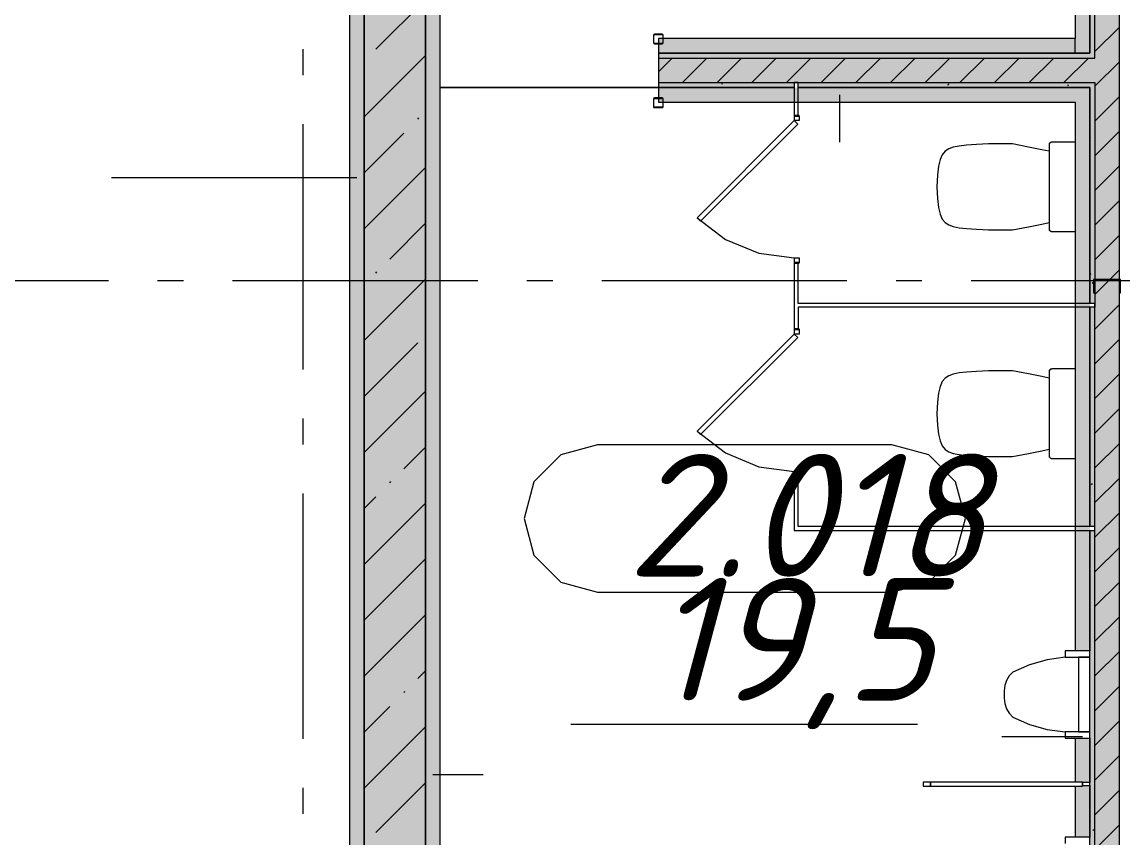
# Model space of a CAD drawing. Header units: millimetres. Extents: x -537608 to 253996, y -217170 to 186033.
# Drawn here: x -304056 to -299567, y 2278 to 5605 of the extents above; entities that cross this region are included whole.
import ezdxf

# ---------------------------------------------------------------- set-up
doc = ezdxf.new("R2010")
doc.units = ezdxf.units.MM
doc.layers.add('PDF _Геометрия', color=7, linetype='Continuous')
doc.layers.add('PDF _Текст', color=7, linetype='Continuous')
doc.layers.add('PDF _Сплошная заливка', color=7, linetype='Continuous', true_color=0xffffff)
doc.styles.add('PDF ISOCPEUR Italic', font='isocpeui.ttf')

msp = doc.modelspace()

# ---------------------------------------------------------------- hatches: boundary and pattern name
at = {"layer": 'PDF _Сплошная заливка', "transparency": 33554559}
h = msp.add_hatch(color=256, dxfattribs=at)
h.paths.add_polyline_path([(-299701.3582, 1049.3435), (-299681.3572, 1049.3435), (-299681.3572, 3531.9906), (-299701.3582, 3531.9906), (-299701.3582, 1675.991)], flags=0)
h.paths.add_polyline_path([(-299701.3582, 3547.9914), (-299681.3572, 3547.9914), (-299681.3572, 4441.9906), (-299701.3582, 4441.9906), (-299701.3582, 3814.0642)], flags=0)
h.paths.add_polyline_path([(-299701.3582, 4457.9913), (-299681.3572, 4457.9913), (-299681.3572, 5357.9909), (-299701.3582, 5357.9909), (-299701.3582, 4526.0484)], flags=0)
h.paths.add_polyline_path([(-299701.3582, 5457.9913), (-299681.3572, 5457.9913), (-299681.3572, 8549.3454), (-299701.3582, 8549.3454), (-299701.3582, 5477.9901)], flags=0)
for points in [[(-299632.8727, 1049.3435), (-299581.3569, 1049.3435), (-299581.3569, 8549.3454), (-299681.3572, 8549.3454), (-299681.3572, 1049.3435)], [(-300907.3572, 5357.9909), (-299681.3572, 5357.9909), (-299681.3572, 5457.9913), (-301461.3597, 5457.9913), (-301461.3597, 5357.9909), (-301308.8272, 5357.9909)]]:
    msp.add_hatch(color=256, dxfattribs=at).paths.add_polyline_path(points)
at = {"layer": 'PDF _Сплошная заливка', "true_color": 0xd7ff5b, "transparency": 33554559}
h = msp.add_hatch(color=61, dxfattribs=at)
h.paths.add_polyline_path([(-299701.3582, 5477.9901), (-299701.3582, 6059.3438), (-299761.3567, 6059.3438), (-299761.3567, 5477.9901)], flags=0)
h.paths.add_polyline_path([(-299717.2126, 7709.3444), (-299701.3582, 7709.3444), (-299701.3582, 8489.3447), (-299761.3567, 8489.3447), (-299761.3567, 7709.3444)], flags=0)
at = {"layer": 'PDF _Сплошная заливка', "true_color": 0x2254ff, "transparency": 33554559}
for points in [[(-302411.3595, 1359.3452), (-302351.3566, 1359.3452), (-302351.3566, 7389.3443), (-302411.3595, 7389.3443), (-302411.3595, 1678.1138)], [(-299761.3567, 5477.9901), (-299761.3567, 5537.9908), (-301461.3597, 5537.9908), (-301461.3597, 5477.9901), (-300470.8499, 5477.9901)], [(-299761.3567, 5277.9914), (-299701.3582, 5277.9914), (-299701.3582, 5337.9921), (-301461.3597, 5337.9921), (-301461.3597, 5277.9914), (-300470.8499, 5277.9914)]]:
    msp.add_hatch(color=160, dxfattribs=at).paths.add_polyline_path(points)
at = {"layer": 'PDF _Сплошная заливка', "transparency": 33554559}
h = msp.add_hatch(color=256, dxfattribs=at)
h.paths.add_polyline_path([(-300907.3572, 5337.9921), (-300907.3572, 5357.9909), (-301461.3597, 5357.9909), (-301461.3597, 5337.9921), (-301308.8272, 5337.9921)], flags=0)
h.paths.add_polyline_path([(-300891.3564, 5337.9921), (-299701.3582, 5337.9921), (-299701.3582, 5357.9909), (-300891.3564, 5357.9909)], flags=0)
at = {"layer": 'PDF _Сплошная заливка', "true_color": 0x2254ff, "transparency": 33554559}
h = msp.add_hatch(color=160, dxfattribs=at)
h.paths.add_polyline_path([(-299761.3567, 1049.3435), (-299701.3582, 1049.3435), (-299701.3582, 1675.991), (-299761.3567, 1673.9909), (-299761.3567, 1109.3442)], flags=0)
h.paths.add_polyline_path([(-299701.3582, 1687.9916), (-299701.3582, 1925.1912), (-299761.3567, 1925.1912), (-299761.3567, 1689.9917), (-299731.3574, 1687.9916)], flags=0)
h.paths.add_polyline_path([(-299761.3567, 2281.3049), (-299701.3582, 2281.3049), (-299701.3582, 2491.9908), (-299761.3567, 2489.9908), (-299761.3567, 2390.098)], flags=0)
h.paths.add_polyline_path([(-299731.3574, 2503.9914), (-299701.3582, 2503.9914), (-299701.3582, 2685.1905), (-299761.3567, 2685.1905), (-299761.3567, 2505.9915), (-299731.3574, 2505.9915)], flags=0)
h.paths.add_polyline_path([(-299761.3567, 3041.3064), (-299701.3582, 3041.3064), (-299701.3582, 5277.9914), (-299761.3567, 5277.9914), (-299761.3567, 3102.0822)], flags=0)

# ---------------------------------------------------------------- linework, layer by layer
at = {"layer": 'PDF _Геометрия', "lineweight": 9}
for p, q in [((-299681.3572, 5457.9913), (-299681.3572, 8549.3454)), ((-299581.3569, 1049.3435), (-299581.3569, 8549.3454)), ((-302721.3591, 8119.3444), (-302721.3591, 1109.3442)), ((-302661.3562, 8119.3444), (-302661.3562, 1299.3446)), ((-302661.3562, 1299.3446), (-302661.3562, 8119.3444)), ((-302411.3595, 7389.3443), (-302411.3595, 1359.3452)), ((-302411.3595, 1359.3452), (-302411.3595, 7389.3443)), ((-302351.3566, 1359.3452), (-302351.3566, 7329.3458)), ((-299761.3567, 6059.3438), (-299761.3567, 5537.9908)), ((-299701.3582, 5477.9901), (-299701.3582, 6059.3438)), ((-299701.3582, 6059.3438), (-299701.3582, 5477.9901)), ((-302614.0213, 5494.1609), (-302411.3595, 5696.825)), ((-299681.3572, 5484.3413), (-299581.3569, 5584.3418)), ((-301480.1851, 5554.7063), (-301481.3564, 5551.8773)), ((-301481.3564, 5551.8773), (-301481.3564, 5519.878)), ((-301477.3562, 5555.8775), (-301480.1851, 5554.7063)), ((-301479.3584, 5551.8773), (-301478.7728, 5553.2918)), ((-301479.3584, 5519.878), (-301479.3584, 5551.8773)), ((-301478.7728, 5553.2918), (-301477.3562, 5553.8774)), ((-301445.359, 5555.8775), (-301477.3562, 5555.8775)), ((-301477.3562, 5553.8774), (-301445.359, 5553.8774)), ((-299761.3567, 5537.9908), (-301461.3597, 5537.9908)), ((-301461.3597, 5537.9908), (-301461.3597, 5477.9901)), ((-301442.53, 5554.7063), (-301445.359, 5555.8775)), ((-301445.359, 5553.8774), (-301443.9423, 5553.2918)), ((-301443.9423, 5553.2918), (-301443.3567, 5551.8773)), ((-301443.3567, 5551.8773), (-301443.3567, 5519.878)), ((-301441.3588, 5551.8773), (-301442.53, 5554.7063)), ((-301441.3588, 5519.878), (-301441.3588, 5551.8773)), ((-299761.3567, 5477.9901), (-299761.3567, 5537.9908)), ((-301481.3564, 5519.878), (-301480.1851, 5517.049)), ((-301480.1851, 5517.049), (-301477.3562, 5515.8778)), ((-301478.7728, 5518.4635), (-301479.3584, 5519.878)), ((-301477.3562, 5517.8779), (-301478.7728, 5518.4635)), ((-301445.359, 5517.8779), (-301477.3562, 5517.8779)), ((-301477.3562, 5515.8778), (-301445.359, 5515.8778)), ((-299761.3567, 5477.9901), (-301461.3597, 5477.9901)), ((-301461.3597, 5477.9901), (-301461.3597, 5457.9913)), ((-301461.3597, 5477.9901), (-299761.3567, 5477.9901)), ((-301443.9423, 5518.4635), (-301445.359, 5517.8779)), ((-301445.359, 5515.8778), (-301442.53, 5517.049)), ((-301443.3567, 5519.878), (-301443.9423, 5518.4635)), ((-301442.53, 5517.049), (-301441.3588, 5519.878)), ((-299761.3567, 5477.9901), (-299701.3582, 5477.9901)), ((-299701.3582, 5477.9901), (-299761.3567, 5477.9901)), ((-302661.3562, 5218.727), (-302411.3595, 5468.7259)), ((-301461.3597, 5401.3988), (-301404.7628, 5457.9913)), ((-301461.3597, 5457.9913), (-299701.3582, 5457.9913)), ((-301461.3597, 5457.9913), (-301461.3597, 5357.9909)), ((-301363.3443, 5357.9909), (-301263.3439, 5457.9913)), ((-301221.921, 5357.9909), (-301121.9206, 5457.9913)), ((-301080.5021, 5357.9909), (-300980.5016, 5457.9913)), ((-300939.0788, 5357.9909), (-300839.0784, 5457.9913)), ((-300797.6555, 5357.9909), (-300697.6594, 5457.9913)), ((-300656.2366, 5357.9909), (-300556.2361, 5457.9913)), ((-300514.8133, 5357.9909), (-300414.8129, 5457.9913)), ((-300373.3943, 5357.9909), (-300273.3939, 5457.9913)), ((-300231.9711, 5357.9909), (-300131.9706, 5457.9913)), ((-300090.5521, 5357.9909), (-299990.5517, 5457.9913)), ((-299949.1288, 5357.9909), (-299849.1284, 5457.9913)), ((-299807.7099, 5357.9909), (-299707.7094, 5457.9913)), ((-299701.3582, 5457.9913), (-299681.3572, 5457.9913)), ((-299681.3572, 5342.9202), (-299581.3569, 5442.9207)), ((-301461.3597, 5357.9909), (-300907.3572, 5357.9909)), ((-301461.3597, 5357.9909), (-301461.3597, 5337.9921)), ((-300907.3572, 5357.9909), (-300891.3564, 5357.9909)), ((-300891.3564, 5357.9909), (-300907.3572, 5357.9909)), ((-300907.3572, 5357.9909), (-300907.3572, 5337.9921)), ((-300891.3564, 5357.9909), (-299701.3582, 5357.9909)), ((-300891.3564, 5337.9921), (-300891.3564, 5357.9909)), ((-299701.3582, 5357.9909), (-299681.3572, 5357.9909)), ((-299681.3572, 5357.9909), (-299681.3572, 4457.9913)), ((-300907.3572, 5337.9921), (-301461.3597, 5337.9921)), ((-301461.3597, 5337.9921), (-301461.3597, 5277.9914)), ((-301461.3597, 5337.9921), (-300907.3572, 5337.9921)), ((-300907.3572, 5337.9921), (-300907.3572, 5222.992)), ((-300891.3564, 5222.992), (-300891.3564, 5337.9921)), ((-300891.3564, 5337.9921), (-299701.3582, 5337.9921)), ((-299701.3582, 5337.9921), (-300891.3564, 5337.9921)), ((-300722.216, 5307.9907), (-300722.216, 5114.6812)), ((-299701.3582, 5337.9921), (-299701.3582, 5277.9914)), ((-299701.3582, 5277.9914), (-299701.3582, 5337.9921)), ((-299681.3572, 5201.4991), (-299581.3569, 5301.4995)), ((-301480.1851, 5294.7048), (-301481.3564, 5291.8779)), ((-301481.3564, 5291.8779), (-301481.3564, 5259.8764)), ((-301481.3564, 5259.8764), (-301480.1851, 5257.0475)), ((-301477.3562, 5295.876), (-301480.1851, 5294.7048)), ((-301480.1851, 5257.0475), (-301477.3562, 5255.8763)), ((-301479.3584, 5291.8779), (-301478.7728, 5293.2903)), ((-301479.3584, 5259.8764), (-301479.3584, 5291.8779)), ((-301478.7728, 5258.4619), (-301479.3584, 5259.8764)), ((-301478.7728, 5293.2903), (-301477.3562, 5293.8759)), ((-301477.3562, 5257.8763), (-301478.7728, 5258.4619)), ((-301445.359, 5295.876), (-301477.3562, 5295.876)), ((-301477.3562, 5293.8759), (-301445.359, 5293.8759)), ((-301445.359, 5257.8763), (-301477.3562, 5257.8763)), ((-301477.3562, 5255.8763), (-301445.359, 5255.8763)), ((-301461.3597, 5277.9914), (-299761.3567, 5277.9914)), ((-301442.53, 5294.7048), (-301445.359, 5295.876)), ((-301445.359, 5293.8759), (-301443.9423, 5293.2903)), ((-301443.9423, 5258.4619), (-301445.359, 5257.8763)), ((-301445.359, 5255.8763), (-301442.53, 5257.0475)), ((-301443.9423, 5293.2903), (-301443.3567, 5291.8779)), ((-301443.3567, 5259.8764), (-301443.9423, 5258.4619)), ((-301443.3567, 5291.8779), (-301443.3567, 5259.8764)), ((-301441.3588, 5291.8779), (-301442.53, 5294.7048)), ((-301442.53, 5257.0475), (-301441.3588, 5259.8764)), ((-301441.3588, 5259.8764), (-301441.3588, 5291.8779)), ((-299761.3567, 5277.9914), (-299761.3567, 3041.3064)), ((-299701.3582, 5277.9914), (-299701.3582, 4457.9913)), ((-299701.3582, 4457.9913), (-299701.3582, 5277.9914)), ((-302442.9476, 5209.0366), (-302438.2068, 5213.7795)), ((-300907.3572, 5222.992), (-300907.3572, 5202.9911)), ((-300887.3562, 5222.992), (-300887.3562, 5202.9911)), ((-300907.3572, 5202.9911), (-301303.3371, 4807.0111)), ((-300893.2166, 5188.8483), (-301289.1966, 4792.8684)), ((-300907.3572, 5202.9911), (-300893.2166, 5188.8483)), ((-300887.3562, 5202.9911), (-300907.3572, 5202.9911)), ((-302661.3562, 4990.628), (-302499.975, 5152.0135)), ((-299681.3572, 5060.078), (-299581.3569, 5160.0784)), ((-302661.3562, 4762.5289), (-302411.3595, 5012.53)), ((-299681.3572, 4918.6569), (-299581.3569, 5018.6551)), ((-302691.3598, 4969.9058), (-303691.3597, 4969.9058)), ((-299681.3572, 4777.2358), (-299581.3569, 4877.234)), ((-301289.1966, 4792.8684), (-301303.3371, 4807.0111)), ((-301303.3371, 4807.0111), (-301187.3575, 4718.0166)), ((-302556.9982, 4638.79), (-302411.3595, 4784.4309)), ((-301187.3575, 4718.0166), (-301052.294, 4662.0721)), ((-299681.3572, 4635.8125), (-299581.3569, 4735.8129)), ((-301052.294, 4662.0721), (-300907.3572, 4642.9904)), ((-300907.3572, 4642.9904), (-300887.3562, 4642.9904)), ((-300907.3572, 4642.9904), (-300907.3572, 4622.9916)), ((-300887.3562, 4642.9904), (-300887.3562, 4622.9916)), ((-302614.0213, 4581.7668), (-302609.2806, 4586.5077)), ((-300907.3572, 4622.9916), (-300907.3572, 4352.9918)), ((-300891.3564, 4457.9913), (-300891.3564, 4622.9916)), ((-299681.3572, 4494.3914), (-299581.3569, 4594.3918)), ((-302661.3562, 4306.3329), (-302411.3595, 4556.3318)), ((-299701.3582, 4457.9913), (-300891.3564, 4457.9913)), ((-299681.3572, 4457.9913), (-299701.3582, 4457.9913)), ((-299681.3572, 4441.9906), (-299681.3572, 4457.9913)), ((-299681.3572, 4457.9913), (-299681.3572, 4441.9906)), ((-299681.3572, 4352.9703), (-299581.3569, 4452.9707)), ((-299701.3582, 4441.9906), (-300891.3564, 4441.9906)), ((-300891.3564, 4441.9906), (-300891.3564, 4352.9918)), ((-299701.3582, 3547.9914), (-299701.3582, 4441.9906)), ((-299681.3572, 4441.9906), (-299701.3582, 4441.9906)), ((-299701.3582, 4441.9906), (-299701.3582, 3547.9914)), ((-299681.3572, 3547.9914), (-299681.3572, 4441.9906)), ((-300907.3572, 4332.9908), (-301303.3371, 3937.0108)), ((-300893.2166, 4318.8502), (-301289.1966, 3922.8702)), ((-300907.3572, 4352.9918), (-300907.3572, 4332.9908)), ((-300887.3562, 4332.9908), (-300907.3572, 4332.9908)), ((-300907.3572, 4332.9908), (-300893.2166, 4318.8502)), ((-300887.3562, 4352.9918), (-300887.3562, 4332.9908)), ((-299681.3572, 4211.5491), (-299581.3569, 4311.5495)), ((-302661.3562, 4078.2339), (-302442.9476, 4296.6425)), ((-299681.3572, 4070.128), (-299581.3569, 4170.1284)), ((-302661.3562, 3850.1348), (-302411.3595, 4100.1359)), ((-299681.3572, 3928.7069), (-299581.3569, 4028.7073)), ((-301303.3371, 3937.0108), (-301187.3575, 3848.0163)), ((-301289.1966, 3922.8702), (-301303.3371, 3937.0108)), ((-302499.975, 3783.4212), (-302411.3595, 3872.0368)), ((-299681.3572, 3787.2858), (-299581.3569, 3887.2862)), ((-301187.3575, 3848.0163), (-301052.294, 3792.0718)), ((-301052.294, 3792.0718), (-300907.3572, 3772.9901)), ((-300907.3572, 3772.9901), (-300907.3572, 3752.9913)), ((-300907.3572, 3772.9901), (-300887.3562, 3772.9901)), ((-300887.3562, 3772.9901), (-300887.3562, 3752.9913)), ((-302556.9982, 3726.398), (-302552.2574, 3731.1389)), ((-300907.3572, 3752.9913), (-300907.3572, 3531.9906)), ((-300891.3564, 3547.9914), (-300891.3564, 3752.9913)), ((-299681.3572, 3645.8647), (-299581.3569, 3745.865)), ((-302661.3562, 3622.0379), (-302614.0213, 3669.3727)), ((-302661.3562, 3393.9388), (-302411.3595, 3643.9378)), ((-299681.3572, 3504.4435), (-299581.3569, 3604.4418)), ((-299701.3582, 3547.9914), (-300891.3564, 3547.9914)), ((-299681.3572, 3547.9914), (-299701.3582, 3547.9914)), ((-299681.3572, 3531.9906), (-299681.3572, 3547.9914)), ((-299681.3572, 3531.9906), (-299681.3572, 3547.9914)), ((-300907.3572, 3531.9906), (-300891.3564, 3531.9906)), ((-300891.3564, 3531.9906), (-299701.3582, 3531.9906)), ((-299701.3582, 3531.9906), (-299701.3582, 3041.3064)), ((-299701.3582, 3041.3064), (-299701.3582, 3531.9906)), ((-299701.3582, 3531.9906), (-299681.3572, 3531.9906)), ((-299681.3572, 1049.3435), (-299681.3572, 3531.9906)), ((-299681.3572, 3363.0203), (-299581.3569, 3463.0206)), ((-302661.3562, 3165.8398), (-302411.3595, 3415.8408)), ((-299681.3572, 3221.5991), (-299581.3569, 3321.5995)), ((-302661.3562, 2937.7407), (-302411.3595, 3187.7417)), ((-299681.3572, 3080.178), (-299581.3569, 3180.1784)), ((-299681.3572, 2938.7569), (-299581.3569, 3038.7573)), ((-302442.9476, 2928.0524), (-302411.3595, 2959.6427)), ((-302499.975, 2871.0271), (-302495.2299, 2875.77)), ((-299681.3572, 2797.3358), (-299581.3569, 2897.3362)), ((-302661.3562, 2709.6438), (-302556.9982, 2814.0018)), ((-299681.3572, 2655.9146), (-299581.3569, 2755.9151)), ((-302661.3562, 2481.5447), (-302411.3595, 2731.5437)), ((-299731.3574, 2690.5084), (-300060.4451, 2690.5084)), ((-299761.3567, 2685.1905), (-299761.3567, 2505.9915)), ((-299701.3582, 2685.1905), (-299701.3582, 2503.9914)), ((-299701.3582, 2503.9914), (-299701.3582, 2685.1905)), ((-299681.3572, 2514.4935), (-299581.3569, 2614.494)), ((-302381.3559, 2537.7692), (-302175.9296, 2537.7692)), ((-302614.0213, 2300.7805), (-302411.3595, 2503.4467)), ((-299761.3567, 2489.9908), (-299761.3567, 2281.3049)), ((-299701.3582, 2491.9908), (-299701.3582, 2281.3049)), ((-299701.3582, 2281.3049), (-299701.3582, 2491.9908)), ((-299681.3572, 2373.0724), (-299581.3569, 2473.0707)), ((-299681.3572, 2231.6491), (-299581.3569, 2331.6496))]:
    msp.add_line(p, q, dxfattribs=at)
at = {"layer": 'PDF _Геометрия', "color": 253, "lineweight": 9, "true_color": 0xaaaaaa}
for p, q in [((-302911.3573, 5494.0124), (-302911.3573, 5388.1796)), ((-302411.3595, 5494.0124), (-302411.3595, 5388.1796)), ((-302911.3573, 5188.1788), (-302911.3573, 4188.1788)), ((-302411.3595, 5188.1788), (-302411.3595, 4188.1788)), ((-300292.0083, 5078.2231), (-300303.5094, 5064.0846)), ((-300277.5491, 5088.1245), (-300292.0083, 5078.2231)), ((-300259.1328, 5094.9602), (-300277.5491, 5088.1245)), ((-300235.2134, 5099.5524), (-300259.1328, 5094.9602)), ((-300204.2238, 5102.7151), (-300235.2134, 5099.5524)), ((-300164.6051, 5105.2577), (-300204.2238, 5102.7151)), ((-300114.79, 5107.992), (-300164.6051, 5105.2577)), ((-300016.9813, 5107.992), (-300114.79, 5107.992)), ((-299952.5348, 5095.4876), (-300016.9813, 5107.992)), ((-299897.7292, 5084.6173), (-299952.5348, 5095.4876)), ((-299867.1615, 5078.081), (-299897.7292, 5084.6173)), ((-299866.8213, 5108.0781), (-299867.1615, 5105.4902)), ((-299867.1615, 5105.4902), (-299867.1615, 4760.4901)), ((-299865.8224, 5110.4915), (-299866.8213, 5108.0781)), ((-299866.8213, 5108.0781), (-299865.8224, 5110.4915)), ((-299864.2335, 5112.5627), (-299865.8224, 5110.4915)), ((-299865.8224, 5110.4915), (-299864.2335, 5112.5627)), ((-299862.1623, 5114.1515), (-299864.2335, 5112.5627)), ((-299864.2335, 5112.5627), (-299862.1623, 5114.1515)), ((-299859.7511, 5115.1506), (-299862.1623, 5114.1515)), ((-299862.1623, 5114.1515), (-299859.7511, 5115.1506)), ((-299857.1632, 5115.4907), (-299859.7511, 5115.1506)), ((-299761.3567, 5115.4907), (-299857.1632, 5115.4907)), ((-300312.371, 5044.116), (-300318.8686, 5016.6917)), ((-300303.5094, 5064.0846), (-300312.371, 5044.116)), ((-300318.8686, 5016.6917), (-300323.2821, 4980.1905)), ((-300323.2821, 4980.1905), (-300325.8959, 4932.9912)), ((-300325.8959, 4932.9912), (-300323.2821, 4885.7898)), ((-300323.2821, 4885.7898), (-300318.8686, 4849.2908)), ((-300318.8686, 4849.2908), (-300312.371, 4821.8665)), ((-300312.371, 4821.8665), (-300303.5094, 4801.8957)), ((-300303.5094, 4801.8957), (-300292.0083, 4787.7594)), ((-300292.0083, 4787.7594), (-300277.5491, 4777.8579)), ((-300277.5491, 4777.8579), (-300259.1328, 4771.0223)), ((-300259.1328, 4771.0223), (-300235.2134, 4766.4279)), ((-300235.2134, 4766.4279), (-300204.2238, 4763.2674)), ((-300204.2238, 4763.2674), (-300164.6051, 4760.7247)), ((-300164.6051, 4760.7247), (-300114.79, 4757.9905)), ((-300016.9813, 4757.9905), (-299952.5348, 4770.4948)), ((-299952.5348, 4770.4948), (-299897.7292, 4781.363)), ((-299897.7292, 4781.363), (-299867.1615, 4787.9015)), ((-299867.1615, 4760.4901), (-299866.8213, 4757.9022)), ((-300114.79, 4757.9905), (-300016.9813, 4757.9905)), ((-299866.8213, 4757.9022), (-299865.8224, 4755.4909)), ((-299865.8224, 4755.4909), (-299866.8213, 4757.9022)), ((-299865.8224, 4755.4909), (-299864.2335, 4753.4197)), ((-299864.2335, 4753.4197), (-299865.8224, 4755.4909)), ((-299864.2335, 4753.4197), (-299862.1623, 4751.8309)), ((-299862.1623, 4751.8309), (-299864.2335, 4753.4197)), ((-299862.1623, 4751.8309), (-299859.7511, 4750.8319)), ((-299859.7511, 4750.8319), (-299862.1623, 4751.8309)), ((-299859.7511, 4750.8319), (-299857.1632, 4750.4917)), ((-299857.1632, 4750.4917), (-299761.3567, 4750.4917)), ((-303703.8598, 4549.3433), (-304703.8641, 4549.3433)), ((-303398.0284, 4549.3433), (-303503.8633, 4549.3433)), ((-302198.0275, 4549.3433), (-303198.0275, 4549.3433)), ((-301892.196, 4549.3433), (-301998.0267, 4549.3433)), ((-300692.1952, 4549.3433), (-301692.1952, 4549.3433)), ((-300386.3594, 4549.3433), (-300492.1943, 4549.3433)), ((-299186.3629, 4549.3433), (-300186.3628, 4549.3433)), ((-300204.2238, 4177.7155), (-300235.2134, 4174.5527)), ((-300164.6051, 4180.2581), (-300204.2238, 4177.7155)), ((-300114.79, 4182.9923), (-300164.6051, 4180.2581)), ((-300016.9813, 4182.9923), (-300114.79, 4182.9923)), ((-299952.5348, 4170.488), (-300016.9813, 4182.9923)), ((-299866.8213, 4183.0784), (-299867.1615, 4180.4906)), ((-299867.1615, 4180.4906), (-299867.1615, 3835.4904)), ((-299865.8224, 4185.4919), (-299866.8213, 4183.0784)), ((-299866.8213, 4183.0784), (-299865.8224, 4185.4919)), ((-299864.2335, 4187.563), (-299865.8224, 4185.4919)), ((-299865.8224, 4185.4919), (-299864.2335, 4187.563)), ((-299862.1623, 4189.1519), (-299864.2335, 4187.563)), ((-299864.2335, 4187.563), (-299862.1623, 4189.1519)), ((-299859.7511, 4190.1509), (-299862.1623, 4189.1519)), ((-299862.1623, 4189.1519), (-299859.7511, 4190.1509)), ((-299857.1632, 4190.4911), (-299859.7511, 4190.1509)), ((-299761.3567, 4190.4911), (-299857.1632, 4190.4911)), ((-300303.5094, 4139.085), (-300312.371, 4119.1163)), ((-300292.0083, 4153.2234), (-300303.5094, 4139.085)), ((-300277.5491, 4163.1249), (-300292.0083, 4153.2234)), ((-300259.1328, 4169.9605), (-300277.5491, 4163.1249)), ((-300235.2134, 4174.5527), (-300259.1328, 4169.9605)), ((-299897.7292, 4159.6177), (-299952.5348, 4170.488)), ((-299867.1615, 4153.0814), (-299897.7292, 4159.6177)), ((-300318.8686, 4091.692), (-300323.2821, 4055.1908)), ((-300312.371, 4119.1163), (-300318.8686, 4091.692)), ((-300323.2821, 4055.1908), (-300325.8959, 4007.9915)), ((-300325.8959, 4007.9915), (-300323.2821, 3960.7902)), ((-302911.3573, 3988.1801), (-302911.3573, 3882.3452)), ((-302411.3595, 3988.1801), (-302411.3595, 3882.3452)), ((-300323.2821, 3960.7902), (-300318.8686, 3924.2912)), ((-300318.8686, 3924.2912), (-300312.371, 3896.8669)), ((-301709.0571, 3880.767), (-301859.0577, 3840.5736)), ((-300509.0563, 3880.767), (-301709.0571, 3880.767)), ((-300359.0556, 3840.5736), (-300509.0563, 3880.767)), ((-300312.371, 3896.8669), (-300303.5094, 3876.8961)), ((-300303.5094, 3876.8961), (-300292.0083, 3862.7597)), ((-300292.0083, 3862.7597), (-300277.5491, 3852.8583)), ((-299897.7292, 3856.3633), (-299867.1615, 3862.9018)), ((-301859.0577, 3840.5736), (-301968.867, 3730.7664)), ((-300249.2507, 3730.7664), (-300359.0556, 3840.5736)), ((-300277.5491, 3852.8583), (-300259.1328, 3846.0227)), ((-300259.1328, 3846.0227), (-300235.2134, 3841.4283)), ((-300235.2134, 3841.4283), (-300204.2238, 3838.2677)), ((-300204.2238, 3838.2677), (-300164.6051, 3835.7251)), ((-300164.6051, 3835.7251), (-300114.79, 3832.9909)), ((-300114.79, 3832.9909), (-300016.9813, 3832.9909)), ((-300016.9813, 3832.9909), (-299952.5348, 3845.4952)), ((-299952.5348, 3845.4952), (-299897.7292, 3856.3633)), ((-299867.1615, 3835.4904), (-299866.8213, 3832.9025)), ((-299866.8213, 3832.9025), (-299865.8224, 3830.4913)), ((-299865.8224, 3830.4913), (-299866.8213, 3832.9025)), ((-299865.8224, 3830.4913), (-299864.2335, 3828.4201)), ((-299864.2335, 3828.4201), (-299865.8224, 3830.4913)), ((-299864.2335, 3828.4201), (-299862.1623, 3826.8312)), ((-299862.1623, 3826.8312), (-299864.2335, 3828.4201)), ((-299862.1623, 3826.8312), (-299859.7511, 3825.8323)), ((-299859.7511, 3825.8323), (-299862.1623, 3826.8312)), ((-299859.7511, 3825.8323), (-299857.1632, 3825.4921)), ((-299857.1632, 3825.4921), (-299761.3567, 3825.4921)), ((-301968.867, 3730.7664), (-302009.0584, 3580.7658)), ((-300209.0593, 3580.7658), (-300249.2507, 3730.7664)), ((-302911.3573, 3682.3464), (-302911.3573, 2682.3443)), ((-302411.3595, 3682.3464), (-302411.3595, 2682.3443)), ((-302009.0584, 3580.7658), (-301968.867, 3430.7673)), ((-300249.2507, 3430.7673), (-300209.0593, 3580.7658)), ((-301968.867, 3430.7673), (-301859.0577, 3320.958)), ((-300359.0556, 3320.958), (-300249.2507, 3430.7673)), ((-301859.0577, 3320.958), (-301709.0571, 3280.7666)), ((-301709.0571, 3280.7666), (-300509.0563, 3280.7666)), ((-300509.0563, 3280.7666), (-300359.0556, 3320.958)), ((-301818.0956, 2742.7304), (-300405.1848, 2742.7304)), ((-302911.3573, 2482.3457), (-302911.3573, 2376.5128)), ((-302411.3595, 2482.3457), (-302411.3595, 2376.5128))]:
    msp.add_line(p, q, dxfattribs=at)
at = {"layer": 'PDF _Геометрия', "color": 8, "lineweight": 9, "true_color": 0x787878}
for p, q in [((-301199.7327, 5350.0443), (-301203.087, 5355.853)), ((-300278.0873, 5352.5051), (-300281.4417, 5346.6965)), ((-299788.273, 5343.7275), (-299791.6273, 5349.5363)), ((-299699.3603, 5135.6919), (-299701.3582, 5132.2343)), ((-299696.6389, 4575.4113), (-299699.9932, 4581.2178)), ((-299689.3964, 4543.3517), (-299692.7464, 4537.5452)), ((-299693.0435, 3724.2343), (-299696.3978, 3718.4278)), ((-299699.3086, 2344.8343), (-299701.3582, 2348.3823)), ((-299686.7267, 2312.7768), (-299690.0767, 2306.9681))]:
    msp.add_line(p, q, dxfattribs=at)
at = {"layer": 'PDF _Геометрия', "color": 9, "lineweight": 9, "true_color": 0xc0c0c0}
for p, q in [((-301461.3597, 5337.9921), (-302351.3566, 5337.9921)), ((-302351.3566, 5337.9921), (-301461.3597, 5337.9921))]:
    msp.add_line(p, q, dxfattribs=at)
at = {"layer": 'PDF _Геометрия', "lineweight": 30}
for p, q in [((-300907.3572, 5222.992), (-300887.3562, 5222.992)), ((-300887.3562, 4622.9916), (-300907.3572, 4622.9916)), ((-300907.3572, 4352.9918), (-300887.3562, 4352.9918)), ((-300887.3562, 3752.9913), (-300907.3572, 3752.9913))]:
    msp.add_line(p, q, dxfattribs=at)
at = {"layer": 'PDF _Геометрия', "color": 253, "lineweight": 20, "true_color": 0xaaaaaa}
for p, q in [((-299576.3577, 4555.9293), (-299686.3564, 4555.9293)), ((-299686.3564, 4555.9293), (-299686.3564, 4500.9299)), ((-299681.3572, 4550.9301), (-299581.3569, 4550.9301)), ((-299681.3572, 4500.9299), (-299681.3572, 4550.9301)), ((-299581.3569, 4550.9301), (-299581.3569, 4500.9299)), ((-299576.3577, 4500.9299), (-299576.3577, 4555.9293)), ((-299686.3564, 4500.9299), (-299681.3572, 4500.9299)), ((-299581.3569, 4500.9299), (-299576.3577, 4500.9299))]:
    msp.add_line(p, q, dxfattribs=at)
at = {"layer": 'PDF _Геометрия', "color": 254, "lineweight": 9, "true_color": 0xcccccc}
for p, q in [((-299802.9561, 3015.3913), (-299876.3245, 3005.055)), ((-299701.3582, 3041.3064), (-299802.9561, 3041.3064)), ((-299802.9561, 3041.3064), (-299802.9561, 3015.3913)), ((-299802.9561, 3015.3913), (-299701.3582, 3015.3913)), ((-299701.3582, 3015.3913), (-299748.228, 3015.3913)), ((-299748.228, 3015.3913), (-299748.228, 2710.5911)), ((-299701.3582, 2685.1905), (-299701.3582, 3041.3064)), ((-299947.5916, 2984.8086), (-300015.4355, 2955.0268)), ((-299876.3245, 3005.055), (-299947.5916, 2984.8086)), ((-300041.9341, 2920.4912), (-300048.9743, 2899.7562)), ((-300030.5751, 2939.2112), (-300041.9341, 2920.4912)), ((-300015.4355, 2955.0268), (-300030.5751, 2939.2112)), ((-300048.9743, 2899.7562), (-300051.3554, 2877.9919)), ((-300051.3554, 2877.9919), (-300051.3554, 2862.9901)), ((-300051.3554, 2862.9901), (-300051.3554, 2847.9905)), ((-300051.3554, 2847.9905), (-300048.9743, 2826.2241)), ((-300048.9743, 2826.2241), (-300041.9341, 2805.4912)), ((-300041.9341, 2805.4912), (-300030.5751, 2786.7713)), ((-300030.5751, 2786.7713), (-300015.4355, 2770.9556)), ((-300015.4355, 2770.9556), (-299947.5916, 2741.1738)), ((-299947.5916, 2741.1738), (-299876.3245, 2720.9275)), ((-299876.3245, 2720.9275), (-299802.9561, 2710.5911)), ((-299802.9561, 2710.5911), (-299802.9561, 2685.1905)), ((-299701.3582, 2710.5911), (-299802.9561, 2710.5911)), ((-299748.228, 2710.5911), (-299701.3582, 2710.5911)), ((-299802.9561, 2685.1905), (-299701.3582, 2685.1905)), ((-300381.3559, 2505.9915), (-300381.3559, 2489.9908)), ((-300351.3566, 2505.9915), (-300381.3559, 2505.9915)), ((-300381.3559, 2489.9908), (-300351.3566, 2489.9908)), ((-300351.3566, 2505.9915), (-300351.3566, 2489.9908)), ((-299731.3574, 2505.9915), (-300351.3566, 2505.9915)), ((-300351.3566, 2489.9908), (-300351.3566, 2505.9915)), ((-300351.3566, 2489.9908), (-299731.3574, 2489.9908)), ((-299731.3574, 2489.9908), (-299731.3574, 2505.9915)), ((-299731.3574, 2503.9914), (-299731.3574, 2491.9908)), ((-299701.3582, 2503.9914), (-299731.3574, 2503.9914)), ((-299731.3574, 2491.9908), (-299701.3582, 2491.9908)), ((-299701.3582, 2491.9908), (-299701.3582, 2503.9914)), ((-299701.3582, 2281.3049), (-299802.9561, 2281.3049)), ((-299802.9561, 2281.3049), (-299802.9561, 2255.3898)), ((-299701.3582, 1925.1912), (-299701.3582, 2281.3049))]:
    msp.add_line(p, q, dxfattribs=at)
at = {"layer": 'PDF _Сплошная заливка', "lineweight": 35, "transparency": 33554559}
for points in [[(-302411.3595, 1299.3446), (-302411.3595, 8299.3443), (-302661.3562, 1299.3446), (-302661.3562, 8299.3443)], [(-301461.3597, 5457.9913), (-299701.3582, 5457.9913), (-301461.3597, 5477.9901), (-299701.3582, 5477.9901)]]:
    msp.add_solid(points, dxfattribs=at)
at = {"layer": 'PDF _Сплошная заливка', "color": 40, "lineweight": 35, "true_color": 0xfca910, "transparency": 33554559}
msp.add_solid([(-302661.3562, 1049.3435), (-302661.3562, 8119.3444), (-302721.3591, 1049.3435), (-302721.3591, 8119.3444)], dxfattribs=at)

# ---------------------------------------------------------------- texts
at = {"layer": 'PDF _Текст', "char_height": 500, "attachment_point": 4, "style": 'PDF ISOCPEUR Italic'}
for s, insert in [('2.018', (-301590.3906, 3594.057)), ('19,5', (-301491.3891, 3030.1057))]:
    msp.add_mtext(s, dxfattribs=dict(at, insert=insert))

doc.saveas('drawing.dxf')
